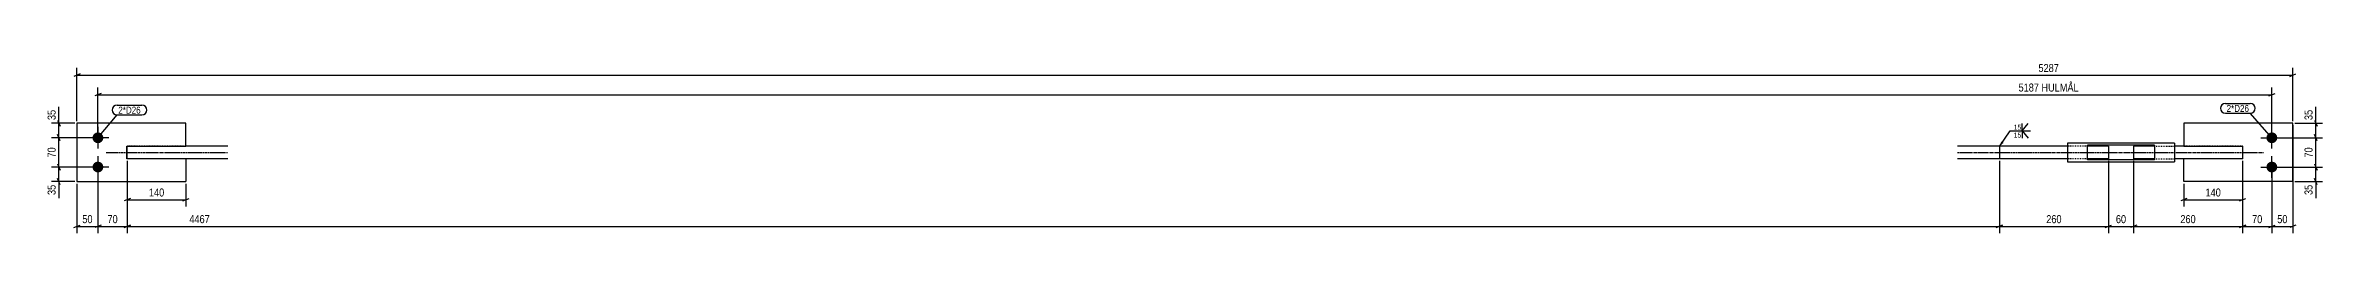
# Model space of a CAD drawing. Header units: millimetres. Extents: x 12 to 17159, y 12 to 422.
# Drawn here: x 11727 to 17159, y 12 to 422 of the extents above; entities that cross this region are included whole.
import ezdxf

# ---------------------------------------------------------------- set-up
doc = ezdxf.new("R2010")
doc.units = ezdxf.units.MM
doc.linetypes.add('DXK_LINE_DOT2', pattern=[3.9198, 1.9599, -1.9599])
doc.linetypes.add('DXK_LINE_DOT3', pattern=[5.9187, 2.979, -0.9799, 0.9799, -0.9799])
for name, color, linetype in [('MÅLSÆTNING', 7, 'Continuous'), ('STÅL', 7, 'Continuous'), ('TEKST', 7, 'Continuous')]:
    doc.layers.add(name, color=color, linetype=linetype)
doc.styles.add('Arial Narrow', font='ARIALN.TTF', dxfattribs={"height": 0.2})

msp = doc.modelspace()

# ---------------------------------------------------------------- hatches: boundary and pattern name
at = {"layer": 'STÅL', "linetype": 'Continuous'}
for points in [[(11851.7, 227.1, -1), (11851.7, 253.1, -1)], [(17038.5, 253.1, -1), (17038.5, 227.1, -1)], [(11851.7, 157.1, -1), (11851.7, 183.1, -1)], [(17038.5, 183.1, -1), (17038.5, 157.1, -1)]]:
    msp.add_hatch(color=96, dxfattribs=at).paths.add_polyline_path(points)

# ---------------------------------------------------------------- linework, layer by layer
at = {"layer": 'MÅLSÆTNING', "color": 7, "linetype": 'Continuous'}
for p, q in [((11809.2, 393), (11794.2, 387)), ((11801.7, 280.1), (11801.7, 407.7)), ((11801.7, 390), (17088.5, 390)), ((17081, 387), (17096, 393)), ((17088.5, 280.1), (17088.5, 407.7)), ((11859.2, 346.2), (11844.2, 340.2)), ((11851.7, 245.1), (11851.7, 360.9)), ((11851.7, 343.2), (17038.5, 343.2)), ((17031, 340.2), (17046, 346.2)), ((17038.5, 245.1), (17038.5, 360.9)), ((11796.7, 275.1), (11740.7, 275.1)), ((11755.4, 282.6), (11761.4, 267.6)), ((11758.4, 240.1), (11758.4, 275.1)), ((17093.5, 275.1), (17159.2, 275.1)), ((17140.2, 282.6), (17146.2, 267.6)), ((11846.7, 240.1), (11740.7, 240.1)), ((11846.7, 240.1), (11740.7, 240.1)), ((11761.4, 232.6), (11755.4, 247.6)), ((11761.4, 232.6), (11755.4, 247.6)), ((11758.4, 170.1), (11758.4, 240.1)), ((17043.5, 240.1), (17159.2, 240.1)), ((17146.2, 232.6), (17140.2, 247.6)), ((17143.2, 170.1), (17143.2, 240.1)), ((11846.7, 170.1), (11740.7, 170.1)), ((11755.4, 177.6), (11761.4, 162.6)), ((11851.7, 165.1), (11851.7, 12)), ((11921.7, 185.1), (11921.7, 12)), ((16388.5, 185.1), (16388.5, 12)), ((16388.5, 185.1), (16388.5, 12)), ((16648.5, 185.1), (16648.5, 12)), ((16708.5, 185.1), (16708.5, 12)), ((16968.5, 185.1), (16968.5, 75.9)), ((16968.5, 185.1), (16968.5, 12)), ((17038.5, 165.1), (17038.5, 12)), ((17043.5, 170.1), (17159.2, 170.1)), ((17140.2, 177.6), (17146.2, 162.6)), ((11796.7, 135.1), (11740.7, 135.1)), ((11761.4, 127.6), (11755.4, 142.6)), ((11801.7, 130.1), (11801.7, 12)), ((16828.5, 130.1), (16828.5, 75.9)), ((17093.5, 135.1), (17159.2, 135.1)), ((17146.2, 127.6), (17140.2, 142.6)), ((11929.2, 94.9), (11914.2, 88.9)), ((11921.7, 91.9), (12061.7, 91.9)), ((12054.2, 88.9), (12069.2, 94.9)), ((16836, 94.9), (16821, 88.9)), ((16828.5, 91.9), (16968.5, 91.9)), ((16961, 88.9), (16976, 94.9)), ((11794.2, 25), (11809.2, 31)), ((11801.7, 28), (11851.7, 28)), ((11859.2, 31), (11844.2, 25)), ((11914.2, 25), (11929.2, 31)), ((16396, 31), (16381, 25)), ((16381, 25), (16396, 31)), ((16641, 25), (16656, 31)), ((16648.5, 28), (16708.5, 28)), ((16716, 31), (16701, 25)), ((16976, 31), (16961, 25)), ((17031, 25), (17046, 31)), ((17038.5, 28), (17088.5, 28)), ((17096, 31), (17081, 25))]:
    msp.add_line(p, q, dxfattribs=at)
at = {"layer": 'STÅL', "color": 2, "linetype": 'Continuous'}
for p, q in [((12061.7, 275.1), (11801.7, 275.1)), ((11801.7, 275.1), (11801.7, 135.1)), ((12061.7, 220.1), (12061.7, 275.1)), ((17088.5, 275.1), (16828.5, 275.1)), ((16828.5, 275.1), (16828.5, 220.1)), ((17088.5, 135.1), (17088.5, 275.1)), ((11920.7, 190.1), (11920.7, 220.1)), ((11920.7, 220.1), (12061.7, 220.1)), ((11921.7, 192.1), (11921.7, 220.1)), ((12161.7, 220.1), (12061.7, 220.1)), ((16388.5, 220.1), (16288.5, 220.1)), ((16551, 220.1), (16388.5, 220.1)), ((16388.5, 220.1), (16388.5, 197.6)), ((16388.5, 220.1), (16388.5, 190.1)), ((16806, 227.6), (16551, 227.6)), ((16551, 227.6), (16551, 182.6)), ((16758.5, 222.6), (16598.5, 222.6)), ((16598.5, 187.6), (16598.5, 222.6)), ((16648.5, 220.1), (16598.5, 220.1)), ((16648.5, 220.1), (16648.5, 218.1)), ((16648.5, 218.1), (16648.5, 190.1)), ((16758.5, 220.1), (16708.5, 220.1)), ((16708.5, 220.1), (16708.5, 205.1)), ((16758.5, 222.6), (16758.5, 187.6)), ((16806, 227.6), (16806, 193.8)), ((16828.5, 220.1), (16806, 220.1)), ((16828.5, 220.1), (16969.5, 220.1)), ((16968.5, 220.1), (16968.5, 218.1)), ((16968.5, 218.1), (16968.5, 190.1)), ((16969.5, 190.1), (16969.5, 220.1)), ((12061.7, 190.1), (11920.7, 190.1)), ((11921.7, 190.1), (11921.7, 192.1)), ((12061.7, 190.1), (12061.7, 135.1)), ((12161.7, 190.1), (12061.7, 190.1)), ((16388.5, 190.1), (16288.5, 190.1)), ((16388.5, 197.6), (16388.5, 190.1)), ((16551, 190.1), (16388.5, 190.1)), ((16551, 182.6), (16806, 182.6)), ((16648.5, 190.1), (16598.5, 190.1)), ((16758.5, 187.6), (16598.5, 187.6)), ((16708.5, 205.1), (16708.5, 190.1)), ((16758.5, 190.1), (16708.5, 190.1)), ((16806, 193.8), (16806, 182.6)), ((16828.5, 190.1), (16806, 190.1)), ((16969.5, 190.1), (16828.5, 190.1)), ((16828.5, 135.1), (16828.5, 190.1)), ((11801.7, 135.1), (12061.7, 135.1)), ((17088.5, 135.1), (16828.5, 135.1))]:
    msp.add_line(p, q, dxfattribs=at)
at = {"layer": 'STÅL', "color": 96, "linetype": 'Continuous'}
for p, q in [((11877.7, 240.1), (11825.7, 240.1)), ((11851.7, 266.1), (11851.7, 214.1)), ((17012.5, 240.1), (17064.5, 240.1)), ((17038.5, 214.1), (17038.5, 266.1)), ((11877.7, 170.1), (11825.7, 170.1)), ((11851.7, 196.1), (11851.7, 144.1)), ((17012.5, 170.1), (17064.5, 170.1)), ((17038.5, 144.1), (17038.5, 196.1))]:
    msp.add_line(p, q, dxfattribs=at)
at = {"layer": 'STÅL', "color": 7, "linetype": 'DXK_LINE_DOT2'}
for p, q in [((12061.7, 220.1), (11921.7, 220.1)), ((16598.5, 220.1), (16551, 220.1)), ((16758.5, 220.1), (16806, 220.1)), ((16968.5, 220.1), (16828.5, 220.1)), ((12061.7, 190.1), (11921.7, 190.1)), ((16598.5, 190.1), (16551, 190.1)), ((16758.5, 190.1), (16806, 190.1)), ((16968.5, 190.1), (16828.5, 190.1))]:
    msp.add_line(p, q, dxfattribs=at)
at = {"layer": 'STÅL', "color": 7, "linetype": 'DXK_LINE_DOT3'}
for p, q in [((11871.7, 205.1), (12161.7, 205.1)), ((16288.5, 205.1), (16338.5, 205.1)), ((16338.5, 205.1), (16698.5, 205.1)), ((16698.5, 205.1), (16856, 205.1)), ((16856, 205.1), (17018.5, 205.1))]:
    msp.add_line(p, q, dxfattribs=at)

# ---------------------------------------------------------------- wipeouts: each hides what was drawn before it
at = {"color": 0}
msp.add_wipeout([(16438.8, 258.4), (16438.8, 272.9), (16421.5, 272.9), (16421.5, 258.4)], dxfattribs=at).dxf.layer = 'TEKST'

# ---------------------------------------------------------------- next in the draw order: linework, layer by layer
at = {"layer": 'TEKST', "color": 3, "linetype": 'Continuous'}
for q in [(16457.4, 274.7), (16443.1, 274.7)]:
    msp.add_line((16443.1, 256.9), q, dxfattribs=at)

# ---------------------------------------------------------------- next in the draw order: wipeouts: each hides what was drawn before it
at = {"color": 0}
for points, layer in [([(16534.4, 393.7), (16534.4, 421.7), (16477.6, 421.7), (16477.6, 393.7)], 'MÅLSÆTNING'), ([(11754.7, 311), (11726.7, 311), (11726.7, 278.6), (11754.7, 278.6)], 'MÅLSÆTNING'), ([(11754.7, 221.3), (11726.7, 221.3), (11726.7, 188.9), (11754.7, 188.9)], 'MÅLSÆTNING'), ([(17139.5, 221.3), (17111.5, 221.3), (17111.5, 188.9), (17139.5, 188.9)], 'MÅLSÆTNING'), ([(12014, 95.6), (12014, 123.6), (11969.4, 123.6), (11969.4, 95.6)], 'MÅLSÆTNING'), ([(16920.8, 95.6), (16920.8, 123.6), (16876.2, 123.6), (16876.2, 95.6)], 'MÅLSÆTNING'), ([(11842.9, 31.8), (11842.9, 59.8), (11810.5, 59.8), (11810.5, 31.8)], 'MÅLSÆTNING'), ([(16694.7, 31.8), (16694.7, 59.8), (16662.3, 59.8), (16662.3, 31.8)], 'MÅLSÆTNING'), ([(11953.7, 297.9), (11953.7, 315.4), (11900.4, 315.4), (11900.4, 297.9)], 'TEKST'), ([(16983.9, 302.1), (16983.9, 319.6), (16930.6, 319.6), (16930.6, 302.1)], 'TEKST')]:
    msp.add_wipeout(points, dxfattribs=at).dxf.layer = layer

# ---------------------------------------------------------------- next in the draw order: linework, layer by layer
at = {"layer": 'MÅLSÆTNING', "color": 7, "linetype": 'Continuous'}
for p, q in [((11758.4, 275.1), (11758.4, 314.5)), ((11758.4, 275.1), (11758.4, 314.5)), ((17143.2, 240.1), (17143.2, 275.1)), ((17043.5, 240.1), (17159.2, 240.1)), ((17088.5, 270.1), (17088.5, 12)), ((17146.2, 232.6), (17140.2, 247.6)), ((11846.7, 170.1), (11740.7, 170.1)), ((11755.4, 177.6), (11761.4, 162.6)), ((11758.4, 135.1), (11758.4, 170.1)), ((11851.7, 165.1), (11851.7, 12)), ((16648.5, 185.1), (16648.5, 12)), ((16708.5, 185.1), (16708.5, 12)), ((17043.5, 170.1), (17159.2, 170.1)), ((17140.2, 177.6), (17146.2, 162.6)), ((17143.2, 135.1), (17143.2, 170.1)), ((11859.2, 31), (11844.2, 25)), ((11851.7, 28), (11921.7, 28)), ((16388.5, 28), (16648.5, 28)), ((16641, 25), (16656, 31)), ((16716, 31), (16701, 25))]:
    msp.add_line(p, q, dxfattribs=at)

# ---------------------------------------------------------------- next in the draw order: texts
at = {"layer": 'MÅLSÆTNING', "color": 3, "style": 'Arial Narrow'}
for s, p in [('5287', (16481.6, 397.7)), ('140', (11973.4, 99.6)), ('140', (16880.2, 99.6)), ('50', (11814.5, 35.8)), ('60', (16666.3, 35.8))]:
    msp.add_text(s, height=19.09, dxfattribs=at).set_placement(p)
for s, p in [('35', (11750.7, 282.6)), ('70', (11750.7, 192.9)), ('70', (17135.5, 192.9))]:
    msp.add_text(s, height=19.09, rotation=90.0002, dxfattribs=at).set_placement(p)

# ---------------------------------------------------------------- next in the draw order: wipeouts: each hides what was drawn before it
at = {"color": 0}
for points in [[(11953.7, 297.9), (11953.7, 315.4), (11900.4, 315.4), (11900.4, 297.9)], [(16983.9, 302.1), (16983.9, 319.6), (16930.6, 319.6), (16930.6, 302.1)]]:
    msp.add_wipeout(points, dxfattribs=at).dxf.layer = 'TEKST'
at = {"color": 0, "linetype": 'Continuous'}
msp.add_wipeout([(16438.8, 239.6), (16438.8, 254.1), (16421.5, 254.1), (16421.5, 239.6)], dxfattribs=at).dxf.layer = 'TEKST'

# ---------------------------------------------------------------- next in the draw order: hatches: boundary and pattern name
at = {"layer": 'TEKST', "linetype": 'Continuous'}
msp.add_hatch(color=3, dxfattribs=at).paths.add_polyline_path([(16398, 227.7), (16388.5, 219.1), (16392.8, 231.2)])

# ---------------------------------------------------------------- next in the draw order: linework, layer by layer
at = {"layer": 'TEKST', "color": 7, "linetype": 'Continuous'}
for p, q in [((11851.7, 240.1), (11897.4, 294.9)), ((11897.4, 318.4), (11956.7, 318.4)), ((11897.4, 294.9), (11956.7, 294.9)), ((16927.6, 322.6), (16986.9, 322.6)), ((16927.6, 299.1), (16986.9, 299.1)), ((17038.5, 240.1), (16986.9, 299.1))]:
    msp.add_line(p, q, dxfattribs=at)
at = {"layer": 'TEKST', "color": 3, "linetype": 'Continuous'}
for p, q in [((16388.5, 219.1), (16413.8, 256.9)), ((16413.8, 256.9), (16462.8, 256.9)), ((16443.1, 256.9), (16457.4, 239)), ((16443.1, 256.9), (16443.1, 239))]:
    msp.add_line(p, q, dxfattribs=at)
at = {"layer": 'TEKST', "color": 7, "linetype": 'Continuous'}
for centre, radius, start, end in [((11897.4, 306.6), 11.8, 90, 270), ((11956.7, 306.6), 11.7, 270, 90), ((16927.6, 310.8), 11.8, 90, 270), ((16986.9, 310.8), 11.8, 270, 90)]:
    msp.add_arc(centre, radius, start, end, dxfattribs=at)

# ---------------------------------------------------------------- next in the draw order: texts
at = {"layer": 'TEKST', "color": 3, "style": 'Arial Narrow'}
for s, height, p in [('2*D26', 16.7, (11900.4, 297.9)), ('2*D26', 16.7, (16930.6, 302.1)), ('15', 11.93, (16422.5, 259.4))]:
    msp.add_text(s, height=height, dxfattribs=at).set_placement(p)
at = {"layer": 'TEKST', "color": 3, "linetype": 'Continuous', "style": 'Arial Narrow'}
msp.add_text('15', height=11.93, dxfattribs=at).set_placement((16422.5, 240.6))

# ---------------------------------------------------------------- next in the draw order: wipeouts: each hides what was drawn before it
at = {"color": 0}
for points in [[(16581.9, 346.9), (16581.9, 374.9), (16430.1, 374.9), (16430.1, 346.9)], [(17139.5, 311), (17111.5, 311), (17111.5, 278.6), (17139.5, 278.6)], [(11754.7, 131.6), (11726.7, 131.6), (11726.7, 99.2), (11754.7, 99.2)], [(17139.5, 131.6), (17111.5, 131.6), (17111.5, 99.2), (17139.5, 99.2)], [(11902.9, 31.8), (11902.9, 59.8), (11870.5, 59.8), (11870.5, 31.8)], [(16540.8, 31.8), (16540.8, 59.8), (16496.2, 59.8), (16496.2, 31.8)], [(17079.7, 31.8), (17079.7, 59.8), (17047.3, 59.8), (17047.3, 31.8)]]:
    msp.add_wipeout(points, dxfattribs=at).dxf.layer = 'MÅLSÆTNING'

# ---------------------------------------------------------------- next in the draw order: linework, layer by layer
at = {"layer": 'MÅLSÆTNING', "color": 7, "linetype": 'Continuous'}
for p, q in [((17143.2, 275.1), (17143.2, 314.5)), ((17143.2, 275.1), (17143.2, 314.5)), ((11921.7, 185.1), (11921.7, 12)), ((11921.7, 185.1), (11921.7, 75.9)), ((17038.5, 165.1), (17038.5, 12)), ((11758.4, 135.1), (11758.4, 95.7)), ((11758.4, 135.1), (11758.4, 95.7)), ((17143.2, 135.1), (17143.2, 95.7)), ((17143.2, 135.1), (17143.2, 95.7)), ((11929.2, 31), (11914.2, 25)), ((11921.7, 28), (16388.5, 28)), ((16968.5, 28), (17038.5, 28)), ((17031, 25), (17046, 31))]:
    msp.add_line(p, q, dxfattribs=at)

# ---------------------------------------------------------------- next in the draw order: texts
at = {"layer": 'MÅLSÆTNING', "color": 3, "style": 'Arial Narrow'}
for s, height, p in [('5187 HULMÅL', 19.089, (16434.1, 350.9)), ('70', 19.09, (11874.5, 35.8)), ('260', 19.09, (16500.2, 35.8)), ('50', 19.09, (17051.3, 35.8))]:
    msp.add_text(s, height=height, dxfattribs=at).set_placement(p)
for p in [(17135.5, 282.6), (11750.7, 103.2), (17135.5, 103.2)]:
    msp.add_text('35', height=19.09, rotation=90.0002, dxfattribs=at).set_placement(p)

# ---------------------------------------------------------------- next in the draw order: wipeouts: each hides what was drawn before it
at = {"color": 0}
for points in [[(12122.6, 31.8), (12122.6, 59.8), (12065.8, 59.8), (12065.8, 31.8)], [(17019.7, 31.8), (17019.7, 59.8), (16987.3, 59.8), (16987.3, 31.8)]]:
    msp.add_wipeout(points, dxfattribs=at).dxf.layer = 'MÅLSÆTNING'

# ---------------------------------------------------------------- next in the draw order: linework, layer by layer
at = {"layer": 'MÅLSÆTNING', "color": 7, "linetype": 'Continuous'}
for p, q in [((16968.5, 185.1), (16968.5, 12)), ((12061.7, 130.1), (12061.7, 75.9)), ((16708.5, 28), (16968.5, 28)), ((16961, 25), (16976, 31))]:
    msp.add_line(p, q, dxfattribs=at)

# ---------------------------------------------------------------- next in the draw order: texts
at = {"layer": 'MÅLSÆTNING', "color": 3, "style": 'Arial Narrow'}
for s, p in [('4467', (12069.8, 35.8)), ('70', (16991.3, 35.8))]:
    msp.add_text(s, height=19.09, dxfattribs=at).set_placement(p)

# ---------------------------------------------------------------- next in the draw order: wipeouts: each hides what was drawn before it
at = {"color": 0}
msp.add_wipeout([(16860.8, 31.8), (16860.8, 59.8), (16816.2, 59.8), (16816.2, 31.8)], dxfattribs=at).dxf.layer = 'MÅLSÆTNING'

# ---------------------------------------------------------------- next in the draw order: texts
at = {"layer": 'MÅLSÆTNING', "color": 3, "style": 'Arial Narrow'}
msp.add_text('260', height=19.09, dxfattribs=at).set_placement((16820.2, 35.8))

doc.saveas('drawing.dxf')
